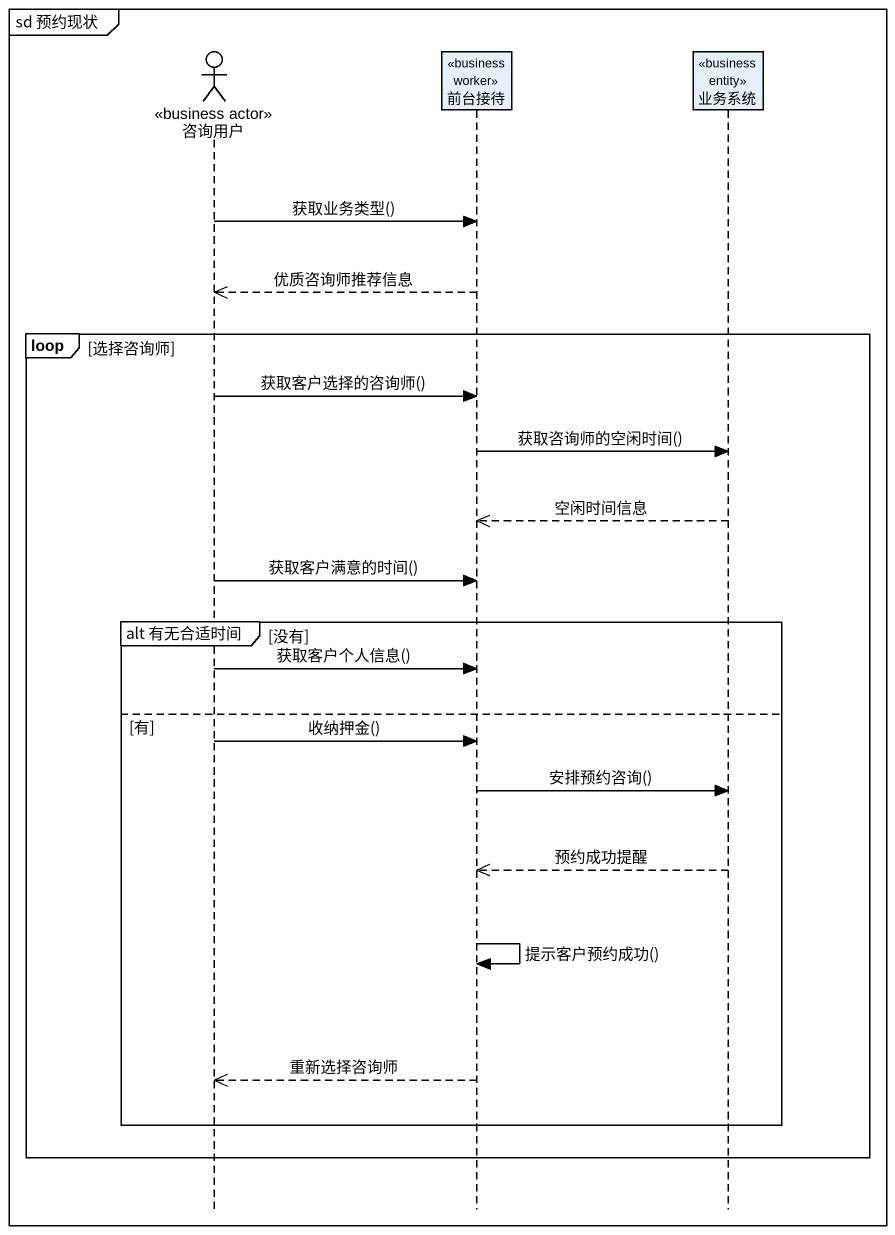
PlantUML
@startuml
mainframe sd 预约现状
hide footbox
actor 咨询用户 <<business actor>>
participant 前台接待 <<business worker>>
participant 业务系统 <<business entity>>

咨询用户 -> 前台接待 : 获取业务类型()
前台接待 -->> 咨询用户 : 优质咨询师推荐信息
loop 选择咨询师
  咨询用户 -> 前台接待 : 获取客户选择的咨询师()
  前台接待 -> 业务系统 : 获取咨询师的空闲时间()
  业务系统 -->> 前台接待 : 空闲时间信息
  咨询用户 -> 前台接待 : 获取客户满意的时间()
  group alt 有无合适时间 [没有]
    咨询用户 -> 前台接待 : 获取客户个人信息()
  else 有
    咨询用户 -> 前台接待 : 收纳押金()
    前台接待 -> 业务系统 : 安排预约咨询()
    业务系统 -->> 前台接待 : 预约成功提醒
    前台接待 -> 前台接待 : 提示客户预约成功()
    前台接待 -->> 咨询用户 : 重新选择咨询师
  end
end
@enduml
